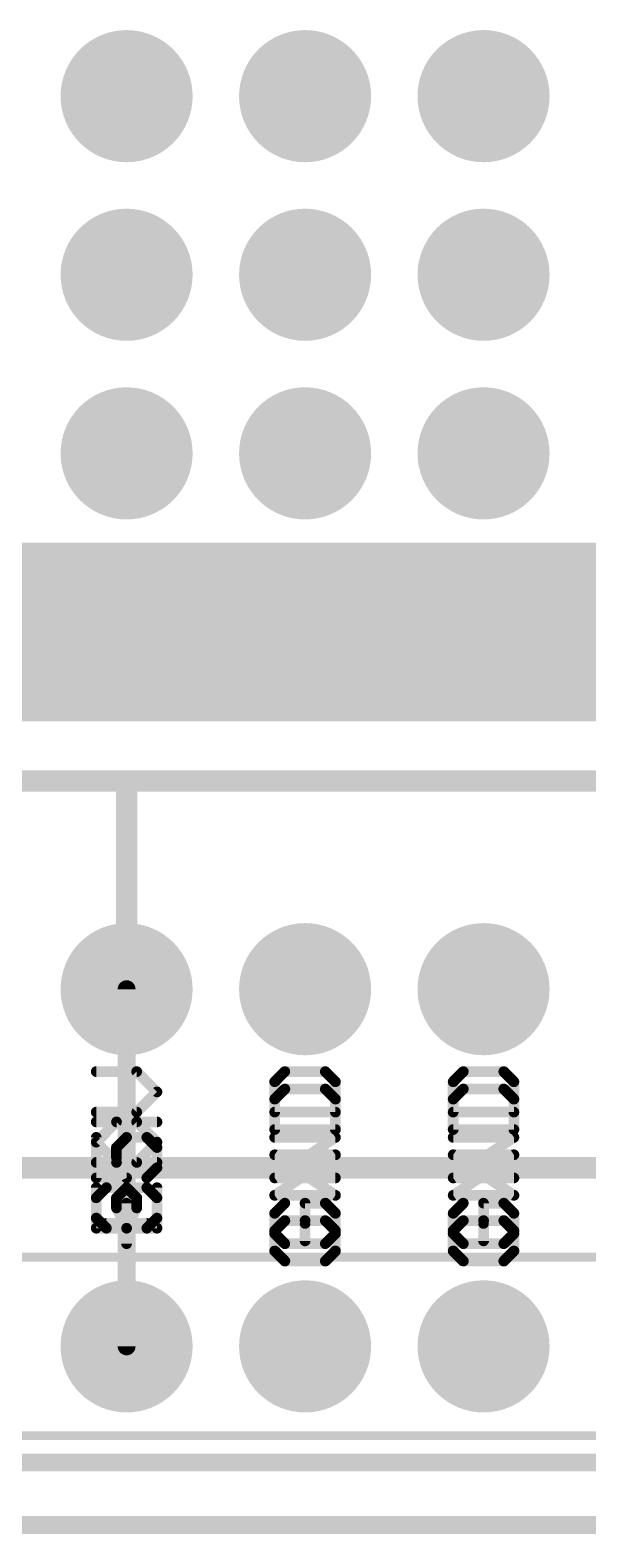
# Model space of a CAD drawing. Extents: x -24 to 83, y -23 to 53.
# Drawn here: x 27.84 to 35.78, y -0.13 to 21.26 of the extents above; entities that cross this region are included whole.
import ezdxf

# ---------------------------------------------------------------- set-up
doc = ezdxf.new("R2010")
doc.units = 0
for name, color, linetype in [('1', 12, 'CONTINUOUS'), ('16', 132, 'CONTINUOUS'), ('17', 110, 'CONTINUOUS'), ('20', 53, 'CONTINUOUS'), ('21', 41, 'CONTINUOUS'), ('22', 40, 'CONTINUOUS'), ('51', 53, 'CONTINUOUS')]:
    doc.layers.add(name, color=color, linetype=linetype)

# ---------------------------------------------------------------- blocks, each defined once
blk = doc.blocks.new('RECT')
blk.add_solid([(-0.5, -0.5), (0.5, -0.5), (-0.5, 0.5), (0.5, 0.5)])
blk = doc.blocks.new('ROUNDP')
at = {"const_width": 0.5}
blk.add_lwpolyline([(0, -0.25, 1), (0, 0.25, 1), (0, -0.25)], format="xyb", dxfattribs=at)

msp = doc.modelspace()

# ---------------------------------------------------------------- linework, layer by layer
at = {"layer": '1'}
for points, const_width in [([(29.21, 12.7), (26.67, 12.7)], 0.508), ([(31.75, 12.7), (29.21, 12.7)], 0.508), ([(34.29, 12.7), (31.75, 12.7)], 0.508), ([(36.83, 12.7), (34.29, 12.7)], 0.508), ([(24.13, 10.58), (29.21, 10.58)], 0.3048), ([(29.21, 10.58), (51.347, 10.58)], 0.3048), ([(29.21, 7.62), (29.21, 10.58)], 0.3048), ([(29.21, 2.54), (29.21, 7.62)], 0.254), ([(59.69, 0), (0, 0)], 0.254)]:
    msp.add_lwpolyline(points, dxfattribs=dict(at, const_width=const_width))
for points, const_width in [([(29.21, 12.827, 1), (29.21, 12.573)], 0.254), ([(29.21, 12.573, 1), (29.21, 12.827)], 0.254), ([(31.75, 12.827, 1), (31.75, 12.573)], 0.254), ([(31.75, 12.573, 1), (31.75, 12.827)], 0.254), ([(34.29, 12.827, 1), (34.29, 12.573)], 0.254), ([(34.29, 12.573, 1), (34.29, 12.827)], 0.254), ([(29.21, 10.6562, 1), (29.21, 10.5038)], 0.1524), ([(29.2862, 10.58, 1), (29.1338, 10.58)], 0.1524), ([(29.21, 10.5038, 1), (29.21, 10.6562)], 0.1524), ([(29.2735, 7.62, 1), (29.1465, 7.62)], 0.127), ([(29.1338, 7.62, 1), (29.2862, 7.62)], 0.1524), ([(29.1465, 2.54, 1), (29.2735, 2.54)], 0.127)]:
    msp.add_lwpolyline(points, format="xyb", dxfattribs=dict(at, const_width=const_width))
at = {"layer": '16'}
for points, const_width in [([(36.83, 5.08), (21.59, 5.08)], 0.3048), ([(25.781, 0.889), (55.245, 0.889)], 0.254), ([(59.69, 0), (0, 0)], 0.254)]:
    msp.add_lwpolyline(points, dxfattribs=dict(at, const_width=const_width))
at = {"layer": '20', "const_width": 0.2032}
msp.add_lwpolyline([(57.15, 0), (14.868, 0)], dxfattribs=at)
at = {"layer": '21', "const_width": 0.1524}
for points in [[(31.4615, 6.2002), (31.3175, 6.0561)], [(32.0377, 6.2002), (31.4615, 6.2002)], [(32.1818, 6.0561), (32.0377, 6.2002)], [(34.0015, 6.2002), (33.8575, 6.0561)], [(34.5777, 6.2002), (34.0015, 6.2002)], [(34.7218, 6.0561), (34.5777, 6.2002)], [(31.3175, 6.0561), (31.3175, 5.624)], [(32.1818, 5.624), (32.1818, 6.0561)], [(33.8575, 6.0561), (33.8575, 5.624)], [(34.7218, 5.624), (34.7218, 6.0561)], [(29.3537, 5.7324), (28.7775, 5.7324)], [(29.6418, 5.4443), (29.3537, 5.7324)], [(31.3175, 5.624), (32.1818, 5.624)], [(33.8575, 5.624), (34.7218, 5.624)], [(29.3537, 5.1562), (29.6418, 5.4443)], [(28.7775, 5.1562), (29.3537, 5.1562)], [(31.3175, 4.6884), (32.1818, 5.2647)], [(32.1818, 5.2647), (31.3175, 5.2647)], [(33.8575, 4.6884), (34.7218, 5.2647)], [(34.7218, 5.2647), (33.8575, 5.2647)], [(28.7775, 4.7969), (28.7775, 4.2207)], [(29.0656, 4.6528), (29.2096, 4.7969)], [(29.0656, 4.5088), (29.0656, 4.6528)], [(29.2096, 4.7969), (29.4977, 4.7969)], [(29.4977, 4.7969), (29.6418, 4.6528)], [(29.6418, 4.6528), (29.6418, 4.3647)], [(32.1818, 4.6884), (31.3175, 4.6884)], [(34.7218, 4.6884), (33.8575, 4.6884)], [(29.2096, 4.2207), (29.0656, 4.5088)], [(28.7775, 4.2207), (29.2096, 4.2207)], [(29.6418, 4.3647), (29.4977, 4.2207)], [(31.4615, 4.3291), (31.3175, 4.1851)], [(32.0377, 4.3291), (31.7496, 4.3291)], [(31.7496, 4.3291), (31.7496, 4.041)], [(32.1818, 4.1851), (32.0377, 4.3291)], [(34.0015, 4.3291), (33.8575, 4.1851)], [(34.5777, 4.3291), (34.2896, 4.3291)], [(34.2896, 4.3291), (34.2896, 4.041)], [(34.7218, 4.1851), (34.5777, 4.3291)], [(31.3175, 4.1851), (31.3175, 3.897)], [(32.1818, 3.897), (32.1818, 4.1851)], [(33.8575, 4.1851), (33.8575, 3.897)], [(34.7218, 3.897), (34.7218, 4.1851)], [(31.3175, 3.897), (31.4615, 3.7529)], [(32.0377, 3.7529), (32.1818, 3.897)], [(33.8575, 3.897), (34.0015, 3.7529)], [(34.5777, 3.7529), (34.7218, 3.897)], [(31.4615, 3.7529), (32.0377, 3.7529)], [(34.0015, 3.7529), (34.5777, 3.7529)]]:
    msp.add_lwpolyline(points, dxfattribs=at)
at = {"layer": '21', "const_width": 0.0762}
for points in [[(31.4615, 6.2383, 1), (31.4615, 6.1621)], [(31.4885, 6.1732, 1), (31.4346, 6.2271)], [(32.0647, 6.2271, 1), (32.0108, 6.1732)], [(32.0377, 6.1621, 1), (32.0377, 6.2383)], [(34.0015, 6.2383, 1), (34.0015, 6.1621)], [(34.0285, 6.1732, 1), (33.9746, 6.2271)], [(34.6047, 6.2271, 1), (34.5508, 6.1732)], [(34.5777, 6.1621, 1), (34.5777, 6.2383)], [(31.2905, 6.0831, 1), (31.3444, 6.0292)], [(31.3556, 6.0561, 1), (31.2794, 6.0561)], [(32.2199, 6.0561, 1), (32.1437, 6.0561)], [(32.1549, 6.0292, 1), (32.2087, 6.0831)], [(33.8305, 6.0831, 1), (33.8844, 6.0292)], [(33.8956, 6.0561, 1), (33.8194, 6.0561)], [(34.7599, 6.0561, 1), (34.6837, 6.0561)], [(34.6949, 6.0292, 1), (34.7487, 6.0831)], [(28.7775, 5.7705, 1), (28.7775, 5.6943)], [(29.3806, 5.7594, 1), (29.3267, 5.7055)], [(29.3537, 5.6943, 1), (29.3537, 5.7705)], [(31.3175, 5.6621, 1), (31.3175, 5.5859)], [(31.2794, 5.624, 1), (31.3556, 5.624)], [(32.1437, 5.624, 1), (32.2199, 5.624)], [(32.1818, 5.5859, 1), (32.1818, 5.6621)], [(33.8575, 5.6621, 1), (33.8575, 5.5859)], [(33.8194, 5.624, 1), (33.8956, 5.624)], [(34.6837, 5.624, 1), (34.7599, 5.624)], [(34.7218, 5.5859, 1), (34.7218, 5.6621)], [(29.6687, 5.4174, 1), (29.6149, 5.4713)], [(29.6149, 5.4174, 1), (29.6687, 5.4713)], [(28.7775, 5.1943, 1), (28.7775, 5.1181)], [(29.3267, 5.1831, 1), (29.3806, 5.1293)], [(29.3537, 5.1181, 1), (29.3537, 5.1943)], [(31.3175, 5.3028, 1), (31.3175, 5.2266)], [(32.2029, 5.233, 1), (32.1607, 5.2964)], [(32.1818, 5.2266, 1), (32.1818, 5.3028)], [(33.8575, 5.3028, 1), (33.8575, 5.2266)], [(34.7429, 5.233, 1), (34.7007, 5.2964)], [(34.7218, 5.2266, 1), (34.7218, 5.3028)], [(28.8156, 4.7969, 1), (28.7394, 4.7969)], [(29.0386, 4.6798, 1), (29.0925, 4.6259)], [(29.1037, 4.6528, 1), (29.0275, 4.6528)], [(29.2096, 4.835, 1), (29.2096, 4.7588)], [(29.2366, 4.77, 1), (29.1827, 4.8238)], [(29.5247, 4.8238, 1), (29.4708, 4.77)], [(29.4977, 4.7588, 1), (29.4977, 4.835)], [(29.6799, 4.6528, 1), (29.6037, 4.6528)], [(29.6149, 4.6259, 1), (29.6687, 4.6798)], [(31.2963, 4.7201, 1), (31.3386, 4.6567)], [(31.3175, 4.7265, 1), (31.3175, 4.6503)], [(32.1818, 4.6503, 1), (32.1818, 4.7265)], [(33.8363, 4.7201, 1), (33.8786, 4.6567)], [(33.8575, 4.7265, 1), (33.8575, 4.6503)], [(34.7218, 4.6503, 1), (34.7218, 4.7265)], [(29.0997, 4.5258, 1), (29.0315, 4.4918)], [(29.0275, 4.5088, 1), (29.1037, 4.5088)], [(28.7775, 4.2588, 1), (28.7775, 4.1826)], [(29.2096, 4.1826, 1), (29.2096, 4.2588)], [(29.4708, 4.2476, 1), (29.5247, 4.1937)], [(29.6037, 4.3647, 1), (29.6799, 4.3647)], [(29.6687, 4.3378, 1), (29.6149, 4.3917)], [(31.4885, 4.3022, 1), (31.4346, 4.3561)], [(31.7496, 4.3672, 1), (31.7496, 4.291)], [(31.7877, 4.3291, 1), (31.7115, 4.3291)], [(32.0647, 4.3561, 1), (32.0108, 4.3022)], [(32.0377, 4.291, 1), (32.0377, 4.3672)], [(34.0285, 4.3022, 1), (33.9746, 4.3561)], [(34.2896, 4.3672, 1), (34.2896, 4.291)], [(34.3277, 4.3291, 1), (34.2515, 4.3291)], [(34.6047, 4.3561, 1), (34.5508, 4.3022)], [(34.5777, 4.291, 1), (34.5777, 4.3672)], [(28.7394, 4.2207, 1), (28.8156, 4.2207)], [(29.1756, 4.2036, 1), (29.2437, 4.2377)], [(31.2905, 4.212, 1), (31.3444, 4.1581)], [(31.3556, 4.1851, 1), (31.2794, 4.1851)], [(31.7115, 4.041, 1), (31.7877, 4.041)], [(32.2199, 4.1851, 1), (32.1437, 4.1851)], [(32.1549, 4.1581, 1), (32.2087, 4.212)], [(33.8305, 4.212, 1), (33.8844, 4.1581)], [(33.8956, 4.1851, 1), (33.8194, 4.1851)], [(34.2515, 4.041, 1), (34.3277, 4.041)], [(34.7599, 4.1851, 1), (34.6837, 4.1851)], [(34.6949, 4.1581, 1), (34.7487, 4.212)], [(31.3444, 3.9239, 1), (31.2905, 3.87)], [(31.2794, 3.897, 1), (31.3556, 3.897)], [(32.1437, 3.897, 1), (32.2199, 3.897)], [(32.2087, 3.87, 1), (32.1549, 3.9239)], [(33.8844, 3.9239, 1), (33.8305, 3.87)], [(33.8194, 3.897, 1), (33.8956, 3.897)], [(34.6837, 3.897, 1), (34.7599, 3.897)], [(34.7487, 3.87, 1), (34.6949, 3.9239)], [(31.4615, 3.791, 1), (31.4615, 3.7148)], [(31.4346, 3.726, 1), (31.4885, 3.7799)], [(32.0108, 3.7799, 1), (32.0647, 3.726)], [(32.0377, 3.7148, 1), (32.0377, 3.791)], [(34.0015, 3.791, 1), (34.0015, 3.7148)], [(33.9746, 3.726, 1), (34.0285, 3.7799)], [(34.5508, 3.7799, 1), (34.6047, 3.726)], [(34.5777, 3.7148, 1), (34.5777, 3.791)]]:
    msp.add_lwpolyline(points, format="xyb", dxfattribs=at)
at = {"layer": '22', "const_width": 0.1524}
for points in [[(31.3182, 6.0561), (31.4623, 6.2002)], [(31.4623, 6.2002), (32.0385, 6.2002)], [(32.0385, 6.2002), (32.1825, 6.0561)], [(33.8582, 6.0561), (34.0023, 6.2002)], [(34.0023, 6.2002), (34.5785, 6.2002)], [(34.5785, 6.2002), (34.7225, 6.0561)], [(31.3182, 5.624), (31.3182, 6.0561)], [(32.1825, 6.0561), (32.1825, 5.624)], [(33.8582, 5.624), (33.8582, 6.0561)], [(34.7225, 6.0561), (34.7225, 5.624)], [(28.7782, 5.4443), (29.0663, 5.7324)], [(29.0663, 5.7324), (29.6425, 5.7324)], [(32.1825, 5.624), (31.3182, 5.624)], [(34.7225, 5.624), (33.8582, 5.624)], [(29.0663, 5.1562), (28.7782, 5.4443)], [(29.6425, 5.1562), (29.0663, 5.1562)], [(32.1825, 4.6884), (31.3182, 5.2647)], [(31.3182, 5.2647), (32.1825, 5.2647)], [(34.7225, 4.6884), (33.8582, 5.2647)], [(33.8582, 5.2647), (34.7225, 5.2647)], [(28.9223, 4.7969), (28.7782, 4.6528)], [(28.7782, 4.6528), (28.7782, 4.3647)], [(29.2104, 4.7969), (28.9223, 4.7969)], [(29.3544, 4.6528), (29.2104, 4.7969)], [(29.3544, 4.5088), (29.3544, 4.6528)], [(29.6425, 4.7969), (29.6425, 4.2207)], [(31.3182, 4.6884), (32.1825, 4.6884)], [(33.8582, 4.6884), (34.7225, 4.6884)], [(29.2104, 4.2207), (29.3544, 4.5088)], [(28.7782, 4.3647), (28.9223, 4.2207)], [(29.6425, 4.2207), (29.2104, 4.2207)], [(31.3182, 4.1851), (31.4623, 4.3291)], [(31.4623, 4.3291), (31.7504, 4.3291)], [(31.7504, 4.3291), (31.7504, 4.041)], [(32.0385, 4.3291), (32.1825, 4.1851)], [(33.8582, 4.1851), (34.0023, 4.3291)], [(34.0023, 4.3291), (34.2904, 4.3291)], [(34.2904, 4.3291), (34.2904, 4.041)], [(34.5785, 4.3291), (34.7225, 4.1851)], [(31.3182, 3.897), (31.3182, 4.1851)], [(32.1825, 4.1851), (32.1825, 3.897)], [(33.8582, 3.897), (33.8582, 4.1851)], [(34.7225, 4.1851), (34.7225, 3.897)], [(31.4623, 3.7529), (31.3182, 3.897)], [(32.1825, 3.897), (32.0385, 3.7529)], [(34.0023, 3.7529), (33.8582, 3.897)], [(34.7225, 3.897), (34.5785, 3.7529)], [(32.0385, 3.7529), (31.4623, 3.7529)], [(34.5785, 3.7529), (34.0023, 3.7529)]]:
    msp.add_lwpolyline(points, dxfattribs=at)
at = {"layer": '22', "const_width": 0.0762}
for points in [[(31.4623, 6.2383, 1), (31.4623, 6.1621)], [(31.4892, 6.1732, 1), (31.4353, 6.2271)], [(32.0654, 6.2271, 1), (32.0115, 6.1732)], [(32.0385, 6.1621, 1), (32.0385, 6.2383)], [(34.0023, 6.2383, 1), (34.0023, 6.1621)], [(34.0292, 6.1732, 1), (33.9753, 6.2271)], [(34.6054, 6.2271, 1), (34.5515, 6.1732)], [(34.5785, 6.1621, 1), (34.5785, 6.2383)], [(31.3563, 6.0561, 1), (31.2801, 6.0561)], [(31.2913, 6.0831, 1), (31.3451, 6.0292)], [(32.2206, 6.0561, 1), (32.1444, 6.0561)], [(32.1556, 6.0292, 1), (32.2095, 6.0831)], [(33.8963, 6.0561, 1), (33.8201, 6.0561)], [(33.8313, 6.0831, 1), (33.8851, 6.0292)], [(34.7606, 6.0561, 1), (34.6844, 6.0561)], [(34.6956, 6.0292, 1), (34.7495, 6.0831)], [(29.0663, 5.7705, 1), (29.0663, 5.6943)], [(29.0933, 5.7055, 1), (29.0394, 5.7594)], [(29.6425, 5.6943, 1), (29.6425, 5.7705)], [(31.3182, 5.6621, 1), (31.3182, 5.5859)], [(31.2801, 5.624, 1), (31.3563, 5.624)], [(32.1444, 5.624, 1), (32.2206, 5.624)], [(32.1825, 5.5859, 1), (32.1825, 5.6621)], [(33.8582, 5.6621, 1), (33.8582, 5.5859)], [(33.8201, 5.624, 1), (33.8963, 5.624)], [(34.6844, 5.624, 1), (34.7606, 5.624)], [(34.7225, 5.5859, 1), (34.7225, 5.6621)], [(28.8051, 5.4713, 1), (28.7513, 5.4174)], [(28.7513, 5.4713, 1), (28.8051, 5.4174)], [(29.0663, 5.1943, 1), (29.0663, 5.1181)], [(29.0394, 5.1293, 1), (29.0933, 5.1831)], [(29.6425, 5.1181, 1), (29.6425, 5.1943)], [(31.3393, 5.2964, 1), (31.2971, 5.233)], [(31.3182, 5.3028, 1), (31.3182, 5.2266)], [(32.1825, 5.2266, 1), (32.1825, 5.3028)], [(33.8793, 5.2964, 1), (33.8371, 5.233)], [(33.8582, 5.3028, 1), (33.8582, 5.2266)], [(34.7225, 5.2266, 1), (34.7225, 5.3028)], [(28.8163, 4.6528, 1), (28.7401, 4.6528)], [(28.7513, 4.6798, 1), (28.8051, 4.6259)], [(28.9223, 4.835, 1), (28.9223, 4.7588)], [(28.9492, 4.77, 1), (28.8953, 4.8238)], [(29.2373, 4.8238, 1), (29.1834, 4.77)], [(29.2104, 4.7588, 1), (29.2104, 4.835)], [(29.3925, 4.6528, 1), (29.3163, 4.6528)], [(29.3275, 4.6259, 1), (29.3814, 4.6798)], [(29.6806, 4.7969, 1), (29.6044, 4.7969)], [(31.3182, 4.7265, 1), (31.3182, 4.6503)], [(32.1614, 4.6567, 1), (32.2037, 4.7201)], [(32.1825, 4.6503, 1), (32.1825, 4.7265)], [(33.8582, 4.7265, 1), (33.8582, 4.6503)], [(34.7014, 4.6567, 1), (34.7437, 4.7201)], [(34.7225, 4.6503, 1), (34.7225, 4.7265)], [(29.3163, 4.5088, 1), (29.3925, 4.5088)], [(29.3885, 4.4918, 1), (29.3203, 4.5258)], [(28.8051, 4.3917, 1), (28.7513, 4.3378)], [(28.7401, 4.3647, 1), (28.8163, 4.3647)], [(28.8953, 4.1937, 1), (28.9492, 4.2476)], [(29.2104, 4.2588, 1), (29.2104, 4.1826)], [(29.6425, 4.1826, 1), (29.6425, 4.2588)], [(31.4623, 4.3672, 1), (31.4623, 4.291)], [(31.4892, 4.3022, 1), (31.4353, 4.3561)], [(31.7885, 4.3291, 1), (31.7123, 4.3291)], [(31.7504, 4.291, 1), (31.7504, 4.3672)], [(32.0654, 4.3561, 1), (32.0115, 4.3022)], [(34.0023, 4.3672, 1), (34.0023, 4.291)], [(34.0292, 4.3022, 1), (33.9753, 4.3561)], [(34.3285, 4.3291, 1), (34.2523, 4.3291)], [(34.2904, 4.291, 1), (34.2904, 4.3672)], [(34.6054, 4.3561, 1), (34.5515, 4.3022)], [(29.1763, 4.2377, 1), (29.2444, 4.2036)], [(29.6044, 4.2207, 1), (29.6806, 4.2207)], [(31.3563, 4.1851, 1), (31.2801, 4.1851)], [(31.2913, 4.212, 1), (31.3451, 4.1581)], [(31.7123, 4.041, 1), (31.7885, 4.041)], [(32.2206, 4.1851, 1), (32.1444, 4.1851)], [(32.1556, 4.1581, 1), (32.2095, 4.212)], [(33.8963, 4.1851, 1), (33.8201, 4.1851)], [(33.8313, 4.212, 1), (33.8851, 4.1581)], [(34.2523, 4.041, 1), (34.3285, 4.041)], [(34.7606, 4.1851, 1), (34.6844, 4.1851)], [(34.6956, 4.1581, 1), (34.7495, 4.212)], [(31.3451, 3.9239, 1), (31.2913, 3.87)], [(31.2801, 3.897, 1), (31.3563, 3.897)], [(32.1444, 3.897, 1), (32.2206, 3.897)], [(32.2095, 3.87, 1), (32.1556, 3.9239)], [(33.8851, 3.9239, 1), (33.8313, 3.87)], [(33.8201, 3.897, 1), (33.8963, 3.897)], [(34.6844, 3.897, 1), (34.7606, 3.897)], [(34.7495, 3.87, 1), (34.6956, 3.9239)], [(31.4623, 3.791, 1), (31.4623, 3.7148)], [(31.4353, 3.726, 1), (31.4892, 3.7799)], [(32.0115, 3.7799, 1), (32.0654, 3.726)], [(32.0385, 3.7148, 1), (32.0385, 3.791)], [(34.0023, 3.791, 1), (34.0023, 3.7148)], [(33.9753, 3.726, 1), (34.0292, 3.7799)], [(34.5515, 3.7799, 1), (34.6054, 3.726)], [(34.5785, 3.7148, 1), (34.5785, 3.791)]]:
    msp.add_lwpolyline(points, format="xyb", dxfattribs=at)
at = {"layer": '51'}
for points, const_width in [([(29.3537, 6.4478), (28.7775, 6.4478)], 0.1524), ([(29.6418, 6.1597), (29.3537, 6.4478)], 0.1524), ([(31.4615, 6.4478), (31.3175, 6.3037)], 0.1524), ([(32.0377, 6.4478), (31.4615, 6.4478)], 0.1524), ([(32.1818, 6.3037), (32.0377, 6.4478)], 0.1524), ([(34.0015, 6.4478), (33.8575, 6.3037)], 0.1524), ([(34.5777, 6.4478), (34.0015, 6.4478)], 0.1524), ([(34.7218, 6.3037), (34.5777, 6.4478)], 0.1524), ([(29.3537, 5.8715), (29.6418, 6.1597)], 0.1524), ([(31.3175, 6.3037), (31.3175, 5.8715)], 0.1524), ([(32.1818, 5.8715), (32.1818, 6.3037)], 0.1524), ([(33.8575, 6.3037), (33.8575, 5.8715)], 0.1524), ([(34.7218, 5.8715), (34.7218, 6.3037)], 0.1524), ([(28.7775, 5.8715), (29.3537, 5.8715)], 0.1524), ([(31.3175, 5.8715), (32.1818, 5.8715)], 0.1524), ([(33.8575, 5.8715), (34.7218, 5.8715)], 0.1524), ([(28.7775, 5.5122), (28.7775, 4.936)], 0.1524), ([(29.0656, 5.3682), (29.2096, 5.5122)], 0.1524), ([(29.2096, 5.5122), (29.4977, 5.5122)], 0.1524), ([(29.4977, 5.5122), (29.6418, 5.3682)], 0.1524), ([(31.3175, 4.936), (32.1818, 5.5122)], 0.1524), ([(32.1818, 5.5122), (31.3175, 5.5122)], 0.1524), ([(33.8575, 4.936), (34.7218, 5.5122)], 0.1524), ([(34.7218, 5.5122), (33.8575, 5.5122)], 0.1524), ([(29.0656, 5.2241), (29.0656, 5.3682)], 0.1524), ([(29.6418, 5.3682), (29.6418, 5.0801)], 0.1524), ([(29.2096, 4.936), (29.0656, 5.2241)], 0.1524), ([(29.6418, 5.0801), (29.4977, 4.936)], 0.1524), ([(28.7775, 4.936), (29.2096, 4.936)], 0.1524), ([(32.1818, 4.936), (31.3175, 4.936)], 0.1524), ([(34.7218, 4.936), (33.8575, 4.936)], 0.1524), ([(29.2096, 4.0005), (29.2096, 4.5767)], 0.1524), ([(31.4615, 4.5767), (31.3175, 4.4327)], 0.1524), ([(31.3175, 4.4327), (31.3175, 4.1446)], 0.1524), ([(32.0377, 4.5767), (31.7496, 4.5767)], 0.1524), ([(31.7496, 4.5767), (31.7496, 4.2886)], 0.1524), ([(32.1818, 4.4327), (32.0377, 4.5767)], 0.1524), ([(32.1818, 4.1446), (32.1818, 4.4327)], 0.1524), ([(34.0015, 4.5767), (33.8575, 4.4327)], 0.1524), ([(33.8575, 4.4327), (33.8575, 4.1446)], 0.1524), ([(34.5777, 4.5767), (34.2896, 4.5767)], 0.1524), ([(34.2896, 4.5767), (34.2896, 4.2886)], 0.1524), ([(34.7218, 4.4327), (34.5777, 4.5767)], 0.1524), ([(34.7218, 4.1446), (34.7218, 4.4327)], 0.1524), ([(28.9215, 4.2886), (29.4977, 4.2886)], 0.1524), ([(31.3175, 4.1446), (31.4615, 4.0005)], 0.1524), ([(31.4615, 4.0005), (32.0377, 4.0005)], 0.1524), ([(32.0377, 4.0005), (32.1818, 4.1446)], 0.1524), ([(33.8575, 4.1446), (34.0015, 4.0005)], 0.1524), ([(34.0015, 4.0005), (34.5777, 4.0005)], 0.1524), ([(34.5777, 4.0005), (34.7218, 4.1446)], 0.1524), ([(38.1, 3.81), (17.78, 3.81)], 0.127), ([(17.78, 1.27), (38.1, 1.27)], 0.127), ([(2.54, 0), (57.15, 0)], 0.254)]:
    msp.add_lwpolyline(points, dxfattribs=dict(at, const_width=const_width))
at = {"layer": '51', "const_width": 0.0762}
for points in [[(28.7775, 6.4859, 1), (28.7775, 6.4097)], [(29.3806, 6.4747, 1), (29.3267, 6.4208)], [(29.3537, 6.4097, 1), (29.3537, 6.4859)], [(31.4615, 6.4859, 1), (31.4615, 6.4097)], [(31.4885, 6.4208, 1), (31.4346, 6.4747)], [(32.0647, 6.4747, 1), (32.0108, 6.4208)], [(32.0377, 6.4097, 1), (32.0377, 6.4859)], [(34.0015, 6.4859, 1), (34.0015, 6.4097)], [(34.0285, 6.4208, 1), (33.9746, 6.4747)], [(34.6047, 6.4747, 1), (34.5508, 6.4208)], [(34.5777, 6.4097, 1), (34.5777, 6.4859)], [(29.6687, 6.1327, 1), (29.6149, 6.1866)], [(29.6149, 6.1327, 1), (29.6687, 6.1866)], [(31.3556, 6.3037, 1), (31.2794, 6.3037)], [(31.2905, 6.3306, 1), (31.3444, 6.2768)], [(32.2199, 6.3037, 1), (32.1437, 6.3037)], [(32.1549, 6.2768, 1), (32.2087, 6.3306)], [(33.8956, 6.3037, 1), (33.8194, 6.3037)], [(33.8305, 6.3306, 1), (33.8844, 6.2768)], [(34.7599, 6.3037, 1), (34.6837, 6.3037)], [(34.6949, 6.2768, 1), (34.7487, 6.3306)], [(28.7775, 5.9096, 1), (28.7775, 5.8334)], [(29.3267, 5.8985, 1), (29.3806, 5.8446)], [(29.3537, 5.8334, 1), (29.3537, 5.9096)], [(31.3175, 5.9096, 1), (31.3175, 5.8334)], [(31.2794, 5.8715, 1), (31.3556, 5.8715)], [(32.1437, 5.8715, 1), (32.2199, 5.8715)], [(32.1818, 5.8334, 1), (32.1818, 5.9096)], [(33.8575, 5.9096, 1), (33.8575, 5.8334)], [(33.8194, 5.8715, 1), (33.8956, 5.8715)], [(34.6837, 5.8715, 1), (34.7599, 5.8715)], [(34.7218, 5.8334, 1), (34.7218, 5.9096)], [(28.8156, 5.5122, 1), (28.7394, 5.5122)], [(29.2096, 5.5503, 1), (29.2096, 5.4741)], [(29.2366, 5.4853, 1), (29.1827, 5.5392)], [(29.5247, 5.5392, 1), (29.4708, 5.4853)], [(29.4977, 5.4741, 1), (29.4977, 5.5503)], [(31.3175, 5.5503, 1), (31.3175, 5.4741)], [(32.2029, 5.4805, 1), (32.1607, 5.5439)], [(32.1818, 5.4741, 1), (32.1818, 5.5503)], [(33.8575, 5.5503, 1), (33.8575, 5.4741)], [(34.7429, 5.4805, 1), (34.7007, 5.5439)], [(34.7218, 5.4741, 1), (34.7218, 5.5503)], [(29.0386, 5.3951, 1), (29.0925, 5.3412)], [(29.1037, 5.3682, 1), (29.0275, 5.3682)], [(29.6799, 5.3682, 1), (29.6037, 5.3682)], [(29.6149, 5.3412, 1), (29.6687, 5.3951)], [(29.0997, 5.2412, 1), (29.0315, 5.2071)], [(29.0275, 5.2241, 1), (29.1037, 5.2241)], [(29.6687, 5.0531, 1), (29.6149, 5.107)], [(28.7775, 4.9741, 1), (28.7775, 4.8979)], [(28.7394, 4.936, 1), (28.8156, 4.936)], [(29.1756, 4.919, 1), (29.2437, 4.9531)], [(29.2096, 4.8979, 1), (29.2096, 4.9741)], [(29.4708, 4.963, 1), (29.5247, 4.9091)], [(29.6037, 5.0801, 1), (29.6799, 5.0801)], [(31.2963, 4.9677, 1), (31.3386, 4.9043)], [(31.3175, 4.9741, 1), (31.3175, 4.8979)], [(32.1818, 4.8979, 1), (32.1818, 4.9741)], [(33.8363, 4.9677, 1), (33.8786, 4.9043)], [(33.8575, 4.9741, 1), (33.8575, 4.8979)], [(34.7218, 4.8979, 1), (34.7218, 4.9741)], [(29.2477, 4.5767, 1), (29.1715, 4.5767)], [(31.2905, 4.4596, 1), (31.3444, 4.4057)], [(31.3556, 4.4327, 1), (31.2794, 4.4327)], [(31.4885, 4.5498, 1), (31.4346, 4.6037)], [(31.7496, 4.6148, 1), (31.7496, 4.5386)], [(31.7877, 4.5767, 1), (31.7115, 4.5767)], [(32.0647, 4.6037, 1), (32.0108, 4.5498)], [(32.0377, 4.5386, 1), (32.0377, 4.6148)], [(32.2199, 4.4327, 1), (32.1437, 4.4327)], [(32.1549, 4.4057, 1), (32.2087, 4.4596)], [(33.8305, 4.4596, 1), (33.8844, 4.4057)], [(33.8956, 4.4327, 1), (33.8194, 4.4327)], [(34.0285, 4.5498, 1), (33.9746, 4.6037)], [(34.2896, 4.6148, 1), (34.2896, 4.5386)], [(34.3277, 4.5767, 1), (34.2515, 4.5767)], [(34.6047, 4.6037, 1), (34.5508, 4.5498)], [(34.5777, 4.5386, 1), (34.5777, 4.6148)], [(34.7599, 4.4327, 1), (34.6837, 4.4327)], [(34.6949, 4.4057, 1), (34.7487, 4.4596)], [(28.9215, 4.3267, 1), (28.9215, 4.2505)], [(29.4977, 4.2505, 1), (29.4977, 4.3267)], [(31.7115, 4.2886, 1), (31.7877, 4.2886)], [(34.2515, 4.2886, 1), (34.3277, 4.2886)], [(31.3444, 4.1715, 1), (31.2905, 4.1176)], [(31.2794, 4.1446, 1), (31.3556, 4.1446)], [(31.4615, 4.0386, 1), (31.4615, 3.9624)], [(31.4346, 3.9736, 1), (31.4885, 4.0274)], [(32.0108, 4.0274, 1), (32.0647, 3.9736)], [(32.0377, 3.9624, 1), (32.0377, 4.0386)], [(32.1437, 4.1446, 1), (32.2199, 4.1446)], [(32.2087, 4.1176, 1), (32.1549, 4.1715)], [(33.8844, 4.1715, 1), (33.8305, 4.1176)], [(33.8194, 4.1446, 1), (33.8956, 4.1446)], [(34.0015, 4.0386, 1), (34.0015, 3.9624)], [(33.9746, 3.9736, 1), (34.0285, 4.0274)], [(34.5508, 4.0274, 1), (34.6047, 3.9736)], [(34.5777, 3.9624, 1), (34.5777, 4.0386)], [(34.6837, 4.1446, 1), (34.7599, 4.1446)], [(34.7487, 4.1176, 1), (34.6949, 4.1715)], [(29.1715, 4.0005, 1), (29.2477, 4.0005)]]:
    msp.add_lwpolyline(points, format="xyb", dxfattribs=at)

# ---------------------------------------------------------------- block references
at = {"layer": '17', "xscale": 1.8796, "yscale": 1.8796}
for p, rotation in [((29.21, 20.32), 90), ((29.21, 20.32), 90), ((31.75, 20.32), 90), ((31.75, 20.32), 90), ((34.29, 20.32), 90), ((34.29, 20.32), 90), ((29.21, 17.78), 90), ((29.21, 17.78), 90), ((31.75, 17.78), 90), ((31.75, 17.78), 90), ((34.29, 17.78), 90), ((34.29, 17.78), 90), ((29.21, 15.24), 90), ((29.21, 15.24), 90), ((31.75, 15.24), 90), ((31.75, 15.24), 90), ((34.29, 15.24), 90), ((34.29, 15.24), 90), ((29.21, 12.7), 90), ((29.21, 12.7), 90), ((31.75, 12.7), 90), ((31.75, 12.7), 90), ((34.29, 12.7), 90), ((34.29, 12.7), 90), ((29.21, 7.62), 270), ((29.21, 7.62), 270), ((31.75, 7.62), 270), ((31.75, 7.62), 270), ((34.29, 7.62), 270), ((34.29, 7.62), 270)]:
    msp.add_blockref('ROUNDP', p, dxfattribs=dict(at, rotation=rotation))
for p in [(29.21, 2.54), (29.21, 2.54), (31.75, 2.54), (31.75, 2.54), (34.29, 2.54), (34.29, 2.54)]:
    msp.add_blockref('ROUNDP', p, dxfattribs=at)
at = {"layer": '21', "xscale": 25.4, "yscale": 2.54}
msp.add_blockref('RECT', (38.354, 12.7), dxfattribs=at)
at = {"layer": '22', "xscale": 25.4, "yscale": 2.54}
msp.add_blockref('RECT', (38.354, 12.7), dxfattribs=at)
at = {"layer": '51', "xscale": 0.508, "yscale": 0.508}
for p in [(29.21, 20.32), (31.75, 20.32), (34.29, 20.32), (29.21, 17.78), (31.75, 17.78), (34.29, 17.78), (29.21, 15.24), (31.75, 15.24), (34.29, 15.24), (29.21, 12.7), (31.75, 12.7), (34.29, 12.7)]:
    msp.add_blockref('RECT', p, dxfattribs=at)
at = {"layer": '51', "xscale": 0.508, "yscale": 0.508, "rotation": 180}
for p in [(29.21, 7.62), (31.75, 7.62), (34.29, 7.62)]:
    msp.add_blockref('RECT', p, dxfattribs=at)

doc.saveas('drawing.dxf')
